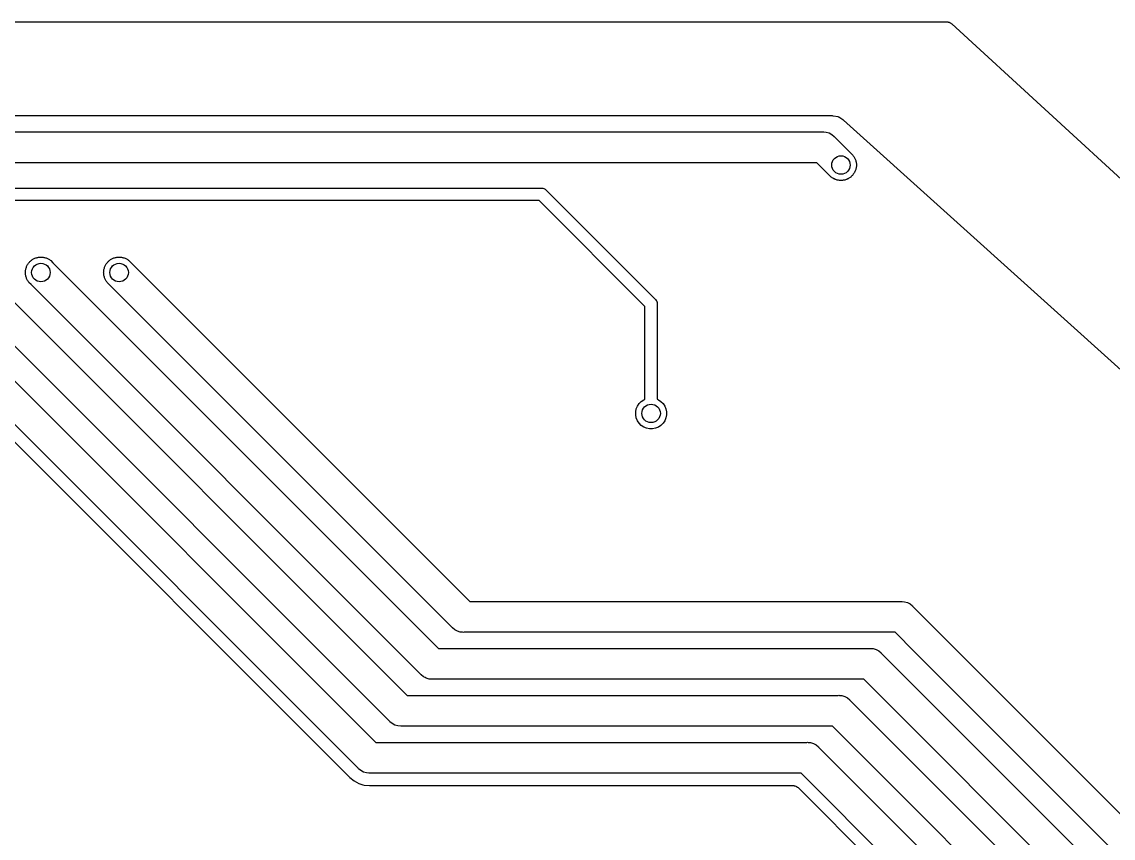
# Model space of a CAD drawing. Extents: x 86.1 to 156.1, y -71.5 to -29.3.
# Drawn here: x 115.01 to 132.72, y -42.71 to -29.46 of the extents above; entities that cross this region are included whole.
import ezdxf

# ---------------------------------------------------------------- set-up
doc = ezdxf.new("R2010")
doc.units = 0
doc.layers.add('BLACK', color=7, linetype='CONTINUOUS')

msp = doc.modelspace()

# ---------------------------------------------------------------- linework, layer by layer
at = {"layer": 'BLACK', "linetype": 'CONTINUOUS'}
for p, q in [((107.75, -29.46), (130.017, -29.46)), ((130.017, -29.46), (130.019, -29.46)), ((130.019, -29.46), (130.028, -29.461)), ((130.028, -29.461), (130.037, -29.4615)), ((130.037, -29.4615), (130.04, -29.4624)), ((130.04, -29.4624), (130.044, -29.4628)), ((130.044, -29.4628), (130.052, -29.4655)), ((130.052, -29.4655), (130.061, -29.4677)), ((130.061, -29.4677), (130.064, -29.4692)), ((130.064, -29.4692), (130.067, -29.4703)), ((130.067, -29.4703), (130.075, -29.4746)), ((130.075, -29.4746), (130.083, -29.4785)), ((130.083, -29.4785), (130.086, -29.4806)), ((130.086, -29.4806), (130.089, -29.4822)), ((130.089, -29.4822), (130.096, -29.488)), ((130.096, -29.488), (130.103, -29.4934)), ((130.103, -29.4934), (138.525, -37.213)), ((128.168, -30.988), (104.701, -30.988)), ((128.18, -30.9891), (128.168, -30.988)), ((128.258, -31.0036), (128.18, -30.9891)), ((128.263, -31.0048), (128.258, -31.0036)), ((128.269, -31.0079), (128.263, -31.0048)), ((128.336, -31.0491), (128.269, -31.0079)), ((128.346, -31.0561), (128.336, -31.0491)), ((135.802, -37.7671), (128.346, -31.0561)), ((104.624, -31.246), (128.004, -31.246)), ((128.004, -31.246), (128.016, -31.2448)), ((128.016, -31.2448), (128.028, -31.246)), ((128.028, -31.246), (128.065, -31.2496)), ((128.065, -31.2496), (128.112, -31.2639)), ((128.112, -31.2639), (128.156, -31.2871)), ((128.156, -31.2871), (128.194, -31.3184)), ((128.194, -31.3184), (128.201, -31.3279)), ((128.201, -31.3279), (128.463, -31.5898)), ((128.463, -31.5898), (128.463, -31.5898)), ((128.463, -31.5898), (128.498, -31.6246)), ((128.498, -31.6246), (128.505, -31.6349)), ((128.505, -31.6349), (128.513, -31.6444)), ((128.513, -31.6444), (128.519, -31.6553)), ((128.519, -31.6553), (128.526, -31.6656)), ((128.526, -31.6656), (128.53, -31.677)), ((128.53, -31.677), (128.536, -31.6879)), ((128.536, -31.6879), (128.54, -31.6997)), ((128.54, -31.6997), (128.544, -31.7111)), ((128.544, -31.7111), (128.547, -31.7232)), ((127.912, -31.746), (104.532, -31.746)), ((128.11, -31.9434), (127.912, -31.746)), ((128.536, -31.8801), (128.53, -31.891)), ((128.54, -31.8683), (128.536, -31.8801)), ((128.544, -31.8569), (128.54, -31.8683)), ((128.547, -31.8448), (128.544, -31.8569)), ((128.547, -31.7232), (128.55, -31.735)), ((128.55, -31.833), (128.547, -31.8448)), ((128.55, -31.735), (128.552, -31.7473)), ((128.552, -31.8207), (128.55, -31.833)), ((128.552, -31.7473), (128.554, -31.7594)), ((128.554, -31.8086), (128.552, -31.8207)), ((128.554, -31.7594), (128.554, -31.7717)), ((128.554, -31.7717), (128.555, -31.784)), ((128.555, -31.784), (128.554, -31.7963)), ((128.554, -31.7963), (128.554, -31.8086)), ((128.145, -31.9782), (128.11, -31.9434)), ((128.11, -31.9434), (128.11, -31.9434)), ((128.155, -31.9851), (128.145, -31.9782)), ((128.164, -31.9929), (128.155, -31.9851)), ((128.175, -31.9987), (128.164, -31.9929)), ((128.186, -32.0055), (128.175, -31.9987)), ((128.197, -32.0103), (128.186, -32.0055)), ((128.208, -32.0161), (128.197, -32.0103)), ((128.22, -32.0197), (128.208, -32.0161)), ((128.231, -32.0244), (128.22, -32.0197)), ((128.243, -32.0268), (128.231, -32.0244)), ((128.255, -32.0304), (128.243, -32.0268)), ((128.267, -32.0316), (128.255, -32.0304)), ((128.279, -32.034), (128.267, -32.0316)), ((128.292, -32.034), (128.279, -32.034)), ((128.304, -32.0352), (128.292, -32.034)), ((128.316, -32.034), (128.304, -32.0352)), ((128.329, -32.034), (128.316, -32.034)), ((128.341, -32.0316), (128.329, -32.034)), ((128.353, -32.0304), (128.341, -32.0316)), ((128.365, -32.0268), (128.353, -32.0304)), ((128.377, -32.0244), (128.365, -32.0268)), ((128.388, -32.0197), (128.377, -32.0244)), ((128.4, -32.0161), (128.388, -32.0197)), ((128.411, -32.0103), (128.4, -32.0161)), ((128.422, -32.0055), (128.411, -32.0103)), ((128.433, -31.9987), (128.422, -32.0055)), ((128.444, -31.9929), (128.433, -31.9987)), ((128.453, -31.9851), (128.444, -31.9929)), ((128.463, -31.9782), (128.453, -31.9851)), ((128.472, -31.9694), (128.463, -31.9782)), ((128.482, -31.9616), (128.472, -31.9694)), ((128.489, -31.9521), (128.482, -31.9616)), ((128.498, -31.9434), (128.489, -31.9521)), ((128.505, -31.9331), (128.498, -31.9434)), ((128.513, -31.9236), (128.505, -31.9331)), ((128.519, -31.9127), (128.513, -31.9236)), ((128.526, -31.9024), (128.519, -31.9127)), ((128.53, -31.891), (128.526, -31.9024)), ((104.435, -32.158), (123.439, -32.158)), ((123.439, -32.158), (123.444, -32.1575)), ((123.444, -32.1575), (123.449, -32.158)), ((123.449, -32.158), (123.449, -32.158)), ((123.449, -32.158), (123.464, -32.1594)), ((123.464, -32.1594), (123.482, -32.1652)), ((123.482, -32.1652), (123.5, -32.1745)), ((123.5, -32.1745), (123.515, -32.1869)), ((123.515, -32.1869), (123.518, -32.1908)), ((123.518, -32.1908), (125.289, -33.9618)), ((123.403, -32.358), (104.399, -32.358)), ((125.122, -34.0774), (123.403, -32.358)), ((115.187, -33.3133), (115.198, -33.3065)), ((115.198, -33.3065), (115.209, -33.3017)), ((115.209, -33.3017), (115.22, -33.2959)), ((115.22, -33.2959), (115.232, -33.2923)), ((115.232, -33.2923), (115.243, -33.2876)), ((115.243, -33.2876), (115.255, -33.2852)), ((115.255, -33.2852), (115.267, -33.2816)), ((115.267, -33.2816), (115.279, -33.2804)), ((115.279, -33.2804), (115.291, -33.278)), ((115.291, -33.278), (115.304, -33.278)), ((115.304, -33.278), (115.316, -33.2768)), ((115.316, -33.2768), (115.328, -33.278)), ((115.328, -33.278), (115.341, -33.278)), ((115.341, -33.278), (115.353, -33.2804)), ((115.353, -33.2804), (115.365, -33.2816)), ((115.365, -33.2816), (115.377, -33.2852)), ((115.377, -33.2852), (115.389, -33.2876)), ((115.389, -33.2876), (115.4, -33.2923)), ((115.4, -33.2923), (115.412, -33.2959)), ((115.412, -33.2959), (115.423, -33.3017)), ((115.423, -33.3017), (115.434, -33.3065)), ((115.434, -33.3065), (115.445, -33.3133)), ((116.457, -33.3133), (116.468, -33.3065)), ((116.468, -33.3065), (116.479, -33.3017)), ((116.479, -33.3017), (116.49, -33.2959)), ((116.49, -33.2959), (116.502, -33.2923)), ((116.502, -33.2923), (116.513, -33.2876)), ((116.513, -33.2876), (116.525, -33.2852)), ((116.525, -33.2852), (116.537, -33.2816)), ((116.537, -33.2816), (116.549, -33.2804)), ((116.549, -33.2804), (116.561, -33.278)), ((116.561, -33.278), (116.574, -33.278)), ((116.574, -33.278), (116.586, -33.2768)), ((116.586, -33.2768), (116.598, -33.278)), ((116.598, -33.278), (116.611, -33.278)), ((116.611, -33.278), (116.623, -33.2804)), ((116.623, -33.2804), (116.635, -33.2816)), ((116.635, -33.2816), (116.647, -33.2852)), ((116.647, -33.2852), (116.659, -33.2876)), ((116.659, -33.2876), (116.67, -33.2923)), ((116.67, -33.2923), (116.682, -33.2959)), ((116.682, -33.2959), (116.693, -33.3017)), ((116.693, -33.3017), (116.704, -33.3065)), ((116.704, -33.3065), (116.715, -33.3133)), ((114.24, -33.3686), (121.262, -40.39)), ((115.068, -33.4913), (115.07, -33.479)), ((115.07, -33.479), (115.073, -33.4672)), ((115.073, -33.4672), (115.076, -33.4551)), ((115.076, -33.4551), (115.08, -33.4437)), ((115.08, -33.4437), (115.084, -33.4319)), ((115.084, -33.4319), (115.09, -33.421)), ((115.09, -33.421), (115.094, -33.4096)), ((115.094, -33.4096), (115.101, -33.3993)), ((115.101, -33.3993), (115.107, -33.3884)), ((115.107, -33.3884), (115.115, -33.3789)), ((115.115, -33.3789), (115.122, -33.3686)), ((115.122, -33.3686), (115.131, -33.3599)), ((115.131, -33.3599), (115.138, -33.3504)), ((115.138, -33.3504), (115.148, -33.3426)), ((115.148, -33.3426), (115.157, -33.3338)), ((115.157, -33.3338), (115.167, -33.3269)), ((115.167, -33.3269), (115.176, -33.3191)), ((115.176, -33.3191), (115.187, -33.3133)), ((115.445, -33.3133), (115.456, -33.3191)), ((115.456, -33.3191), (115.465, -33.3269)), ((115.465, -33.3269), (115.475, -33.3338)), ((115.475, -33.3338), (115.51, -33.3686)), ((115.51, -33.3686), (115.51, -33.3686)), ((115.51, -33.3686), (121.77, -39.628)), ((116.338, -33.4913), (116.34, -33.479)), ((116.34, -33.479), (116.343, -33.4672)), ((116.343, -33.4672), (116.346, -33.4551)), ((116.346, -33.4551), (116.35, -33.4437)), ((116.35, -33.4437), (116.354, -33.4319)), ((116.354, -33.4319), (116.36, -33.421)), ((116.36, -33.421), (116.364, -33.4096)), ((116.364, -33.4096), (116.371, -33.3993)), ((116.371, -33.3993), (116.377, -33.3884)), ((116.377, -33.3884), (116.385, -33.3789)), ((116.385, -33.3789), (116.392, -33.3686)), ((116.392, -33.3686), (116.401, -33.3599)), ((116.401, -33.3599), (116.408, -33.3504)), ((116.408, -33.3504), (116.418, -33.3426)), ((116.418, -33.3426), (116.427, -33.3338)), ((116.427, -33.3338), (116.437, -33.3269)), ((116.437, -33.3269), (116.446, -33.3191)), ((116.446, -33.3191), (116.457, -33.3133)), ((116.715, -33.3133), (116.726, -33.3191)), ((116.726, -33.3191), (116.735, -33.3269)), ((116.735, -33.3269), (116.745, -33.3338)), ((116.745, -33.3338), (116.78, -33.3686)), ((116.78, -33.3686), (116.78, -33.3686)), ((116.78, -33.3686), (122.278, -38.866)), ((115.065, -33.528), (115.066, -33.5157)), ((115.066, -33.5403), (115.065, -33.528)), ((115.066, -33.5034), (115.068, -33.4913)), ((115.066, -33.5157), (115.066, -33.5034)), ((115.066, -33.5526), (115.066, -33.5403)), ((115.068, -33.5647), (115.066, -33.5526)), ((115.07, -33.577), (115.068, -33.5647)), ((115.073, -33.5888), (115.07, -33.577)), ((115.076, -33.6009), (115.073, -33.5888)), ((115.08, -33.6123), (115.076, -33.6009)), ((115.084, -33.6241), (115.08, -33.6123)), ((115.09, -33.635), (115.084, -33.6241)), ((115.094, -33.6464), (115.09, -33.635)), ((115.101, -33.6567), (115.094, -33.6464)), ((115.107, -33.6676), (115.101, -33.6567)), ((116.335, -33.528), (116.336, -33.5157)), ((116.336, -33.5403), (116.335, -33.528)), ((116.336, -33.5034), (116.338, -33.4913)), ((116.336, -33.5157), (116.336, -33.5034)), ((116.336, -33.5526), (116.336, -33.5403)), ((116.338, -33.5647), (116.336, -33.5526)), ((116.34, -33.577), (116.338, -33.5647)), ((116.343, -33.5888), (116.34, -33.577)), ((116.346, -33.6009), (116.343, -33.5888)), ((116.35, -33.6123), (116.346, -33.6009)), ((116.354, -33.6241), (116.35, -33.6123)), ((116.36, -33.635), (116.354, -33.6241)), ((116.364, -33.6464), (116.36, -33.635)), ((116.371, -33.6567), (116.364, -33.6464)), ((116.377, -33.6676), (116.371, -33.6567)), ((120.973, -40.8081), (113.887, -33.7222)), ((115.115, -33.6771), (115.107, -33.6676)), ((115.122, -33.6874), (115.115, -33.6771)), ((115.157, -33.7222), (115.122, -33.6874)), ((121.481, -40.0461), (115.157, -33.7222)), ((115.157, -33.7222), (115.157, -33.7222)), ((116.385, -33.6771), (116.377, -33.6676)), ((116.392, -33.6874), (116.385, -33.6771)), ((116.427, -33.7222), (116.392, -33.6874)), ((121.989, -39.2841), (116.427, -33.7222)), ((116.427, -33.7222), (116.427, -33.7222)), ((113.478, -33.8766), (120.754, -41.152)), ((125.289, -33.9618), (125.293, -33.9649)), ((125.293, -33.9649), (125.306, -33.9802)), ((125.306, -33.9802), (125.314, -33.9953)), ((125.314, -33.9953), (125.315, -33.9975)), ((125.315, -33.9975), (125.321, -34.0164)), ((125.122, -35.5848), (125.122, -34.0774)), ((125.321, -34.0164), (125.321, -34.017)), ((125.321, -34.017), (125.322, -34.0311)), ((125.322, -34.0311), (125.322, -34.0311)), ((125.322, -34.0311), (125.322, -34.036)), ((125.322, -34.036), (125.322, -34.0409)), ((125.322, -34.0409), (125.322, -35.5848)), ((120.465, -41.5701), (113.125, -34.2302)), ((113.228, -34.6165), (120.311, -41.6994)), ((125.063, -35.6198), (125.104, -35.5925)), ((125.104, -35.5925), (125.122, -35.5848)), ((125.322, -35.5848), (125.34, -35.5925)), ((125.34, -35.5925), (125.381, -35.6198)), ((124.972, -35.7894), (124.982, -35.7411)), ((124.982, -35.7411), (125, -35.6956)), ((125, -35.6956), (125.028, -35.6546)), ((125.028, -35.6546), (125.063, -35.6198)), ((125.381, -35.6198), (125.416, -35.6546)), ((125.416, -35.6546), (125.444, -35.6956)), ((125.444, -35.6956), (125.462, -35.7411)), ((125.462, -35.7411), (125.472, -35.7894)), ((124.972, -35.8386), (124.972, -35.7894)), ((124.982, -35.8869), (124.972, -35.8386)), ((125, -35.9324), (124.982, -35.8869)), ((125.028, -35.9734), (125, -35.9324)), ((125.444, -35.9324), (125.416, -35.9734)), ((125.462, -35.8869), (125.444, -35.9324)), ((125.472, -35.8386), (125.462, -35.8869)), ((125.472, -35.7894), (125.472, -35.8386)), ((125.063, -36.0082), (125.028, -35.9734)), ((125.104, -36.0355), (125.063, -36.0082)), ((125.149, -36.0544), (125.104, -36.0355)), ((125.197, -36.064), (125.149, -36.0544)), ((125.247, -36.064), (125.197, -36.064)), ((125.295, -36.0544), (125.247, -36.064)), ((125.34, -36.0355), (125.295, -36.0544)), ((125.381, -36.0082), (125.34, -36.0355)), ((125.416, -35.9734), (125.381, -36.0082)), ((122.278, -38.866), (129.274, -38.866)), ((129.274, -38.866), (129.286, -38.8648)), ((129.286, -38.8648), (129.298, -38.866)), ((129.298, -38.866), (129.335, -38.8696)), ((129.335, -38.8696), (129.382, -38.8839)), ((129.382, -38.8839), (129.426, -38.9071)), ((129.426, -38.9071), (129.464, -38.9384)), ((129.464, -38.9384), (129.471, -38.9479)), ((129.471, -38.9479), (129.852, -39.3289)), ((121.996, -39.2936), (121.989, -39.2841)), ((122.034, -39.3249), (121.996, -39.2936)), ((122.078, -39.3481), (122.034, -39.3249)), ((129.852, -39.3289), (129.852, -39.3289)), ((129.852, -39.3289), (135.296, -44.7725)), ((122.125, -39.3624), (122.078, -39.3481)), ((122.162, -39.366), (122.125, -39.3624)), ((122.174, -39.3672), (122.162, -39.366)), ((122.162, -39.366), (122.162, -39.366)), ((122.186, -39.366), (122.174, -39.3672)), ((129.182, -39.366), (122.186, -39.366)), ((129.499, -39.6825), (129.182, -39.366)), ((121.77, -39.628), (128.766, -39.628)), ((128.766, -39.628), (128.778, -39.6268)), ((128.778, -39.6268), (128.79, -39.628)), ((128.79, -39.628), (128.827, -39.6316)), ((128.827, -39.6316), (128.874, -39.6459)), ((128.874, -39.6459), (128.918, -39.6691)), ((128.918, -39.6691), (128.956, -39.7004)), ((134.878, -45.0616), (129.499, -39.6825)), ((129.499, -39.6825), (129.499, -39.6825)), ((128.956, -39.7004), (128.963, -39.7099)), ((128.963, -39.7099), (129.471, -40.2179)), ((121.488, -40.0556), (121.481, -40.0461)), ((121.526, -40.0869), (121.488, -40.0556)), ((121.556, -40.1024), (121.526, -40.0869)), ((121.57, -40.1101), (121.556, -40.1024)), ((121.617, -40.1244), (121.57, -40.1101)), ((121.666, -40.1292), (121.617, -40.1244)), ((121.678, -40.128), (121.666, -40.1292)), ((128.674, -40.128), (121.678, -40.128)), ((129.118, -40.5715), (128.674, -40.128)), ((121.262, -40.39), (128.258, -40.39)), ((128.258, -40.39), (128.27, -40.3888)), ((128.27, -40.3888), (128.282, -40.39)), ((128.282, -40.39), (128.319, -40.3936)), ((128.319, -40.3936), (128.366, -40.4079)), ((129.471, -40.2179), (129.471, -40.2179)), ((129.471, -40.2179), (134.534, -45.2805)), ((128.366, -40.4079), (128.41, -40.4311)), ((128.41, -40.4311), (128.448, -40.4624)), ((128.448, -40.4624), (128.455, -40.4719)), ((128.455, -40.4719), (129.979, -41.9959)), ((134.116, -45.5696), (129.118, -40.5715)), ((129.118, -40.5715), (129.118, -40.5715)), ((120.98, -40.8176), (120.973, -40.8081)), ((121.018, -40.8489), (120.98, -40.8176)), ((121.062, -40.8721), (121.018, -40.8489)), ((121.109, -40.8864), (121.062, -40.8721)), ((121.158, -40.8912), (121.109, -40.8864)), ((121.17, -40.89), (121.158, -40.8912)), ((128.166, -40.89), (121.17, -40.89)), ((129.626, -42.3495), (128.166, -40.89)), ((120.754, -41.152), (127.75, -41.152)), ((127.75, -41.152), (127.762, -41.1508)), ((127.762, -41.1508), (127.774, -41.152)), ((127.774, -41.152), (127.811, -41.1556)), ((127.811, -41.1556), (127.858, -41.1699)), ((127.858, -41.1699), (127.902, -41.1931)), ((127.902, -41.1931), (127.94, -41.2244)), ((127.94, -41.2244), (127.947, -41.2339)), ((127.947, -41.2339), (132.988, -46.2745)), ((120.472, -41.5796), (120.465, -41.5701)), ((120.51, -41.6109), (120.472, -41.5796)), ((120.554, -41.6341), (120.51, -41.6109)), ((120.601, -41.6484), (120.554, -41.6341)), ((120.311, -41.6994), (120.312, -41.7008)), ((120.312, -41.7008), (120.316, -41.7058)), ((120.316, -41.7058), (120.321, -41.7103)), ((120.321, -41.7103), (120.33, -41.7217)), ((120.33, -41.7217), (120.399, -41.778)), ((120.399, -41.778), (120.477, -41.8198)), ((120.638, -41.652), (120.601, -41.6484)), ((120.65, -41.6532), (120.638, -41.652)), ((120.638, -41.652), (120.638, -41.652)), ((120.662, -41.652), (120.65, -41.6532)), ((127.658, -41.652), (120.662, -41.652)), ((132.57, -46.5636), (127.658, -41.652)), ((120.477, -41.8198), (120.542, -41.8394)), ((120.542, -41.8394), (120.562, -41.8455)), ((120.562, -41.8455), (120.65, -41.8542)), ((120.65, -41.8542), (120.665, -41.8527)), ((120.665, -41.8527), (120.667, -41.8525)), ((120.667, -41.8525), (120.673, -41.8526)), ((120.673, -41.8526), (120.679, -41.852)), ((120.679, -41.852), (127.513, -41.852)), ((127.513, -41.852), (127.514, -41.852)), ((127.514, -41.852), (127.514, -41.852)), ((127.514, -41.852), (127.514, -41.852)), ((127.514, -41.852), (127.516, -41.852)), ((127.516, -41.852), (127.529, -41.8536)), ((127.529, -41.8536), (127.543, -41.855)), ((127.543, -41.855), (127.544, -41.8552)), ((127.544, -41.8552), (127.545, -41.8553)), ((127.545, -41.8553), (127.558, -41.8595)), ((127.558, -41.8595), (127.571, -41.8635)), ((127.571, -41.8635), (127.572, -41.8639)), ((127.572, -41.8639), (127.573, -41.8641)), ((127.573, -41.8641), (127.585, -41.8708)), ((127.585, -41.8708), (127.597, -41.8774)), ((127.597, -41.8774), (127.598, -41.8779)), ((127.598, -41.8779), (127.598, -41.8782)), ((127.598, -41.8782), (127.609, -41.8872)), ((127.609, -41.8872), (127.62, -41.8959)), ((127.62, -41.8959), (132.326, -46.6025)), ((129.979, -41.9959), (129.979, -41.9959)), ((129.979, -41.9959), (133.772, -45.7885)), ((133.354, -46.0776), (129.626, -42.3495)), ((129.626, -42.3495), (129.626, -42.3495))]:
    msp.add_line(p, q, dxfattribs=at)
at = {"layer": 'BLACK'}
for centre in [(128.304, -31.784), (115.316, -33.528), (116.586, -33.528), (125.222, -35.814)]:
    msp.add_circle(centre, 0.15, dxfattribs=at)

doc.saveas('drawing.dxf')
